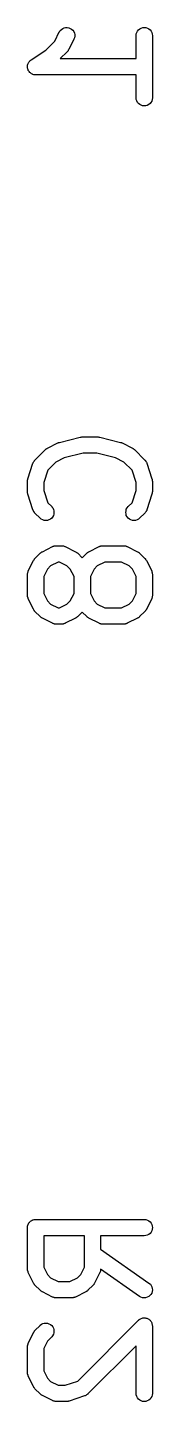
# Model space of a CAD drawing. Extents: x 0.4 to 23, y -16.1 to -0.4.
# Drawn here: x 14.4418 to 14.4871, y -4.3464 to -3.8492 of the extents above; entities that cross this region are included whole.
import ezdxf

# ---------------------------------------------------------------- set-up
doc = ezdxf.new("R2010")
doc.units = 0
doc.header["$MEASUREMENT"] = 0
doc.layers.add('BLACK', color=7, linetype='CONTINUOUS')

msp = doc.modelspace()

# ---------------------------------------------------------------- linework, layer by layer
at = {"layer": 'BLACK', "linetype": 'CONTINUOUS'}
for p, q in [((14.4517, -3.85418), (14.4533, -3.85086)), ((14.4533, -3.85086), (14.4534, -3.85083)), ((14.4534, -3.85083), (14.4537, -3.85034)), ((14.4537, -3.85034), (14.4541, -3.84993)), ((14.4541, -3.84993), (14.4546, -3.8496)), ((14.4546, -3.8496), (14.4551, -3.84937)), ((14.4551, -3.84937), (14.4556, -3.84925)), ((14.4556, -3.84925), (14.4562, -3.84924)), ((14.4562, -3.84924), (14.4568, -3.84934)), ((14.4568, -3.84934), (14.4573, -3.84955)), ((14.4573, -3.84955), (14.4578, -3.84986)), ((14.4578, -3.84986), (14.4582, -3.85026)), ((14.4582, -3.85026), (14.4586, -3.85073)), ((14.4586, -3.85073), (14.4588, -3.85126)), ((14.4588, -3.85297), (14.4586, -3.8535)), ((14.4588, -3.85126), (14.4589, -3.85182)), ((14.4589, -3.8524), (14.4588, -3.85297)), ((14.4589, -3.85182), (14.4589, -3.8524)), ((14.4812, -3.85157), (14.4814, -3.85102)), ((14.4812, -3.85214), (14.4812, -3.85157)), ((14.4812, -3.85218), (14.4812, -3.85214)), ((14.4812, -3.86048), (14.4812, -3.85218)), ((14.4814, -3.85102), (14.4817, -3.85052)), ((14.4817, -3.85052), (14.482, -3.85007)), ((14.482, -3.85007), (14.4825, -3.84971)), ((14.4825, -3.84971), (14.483, -3.84945)), ((14.483, -3.84945), (14.4836, -3.84928)), ((14.4836, -3.84928), (14.4841, -3.84923)), ((14.4841, -3.84923), (14.4847, -3.84929)), ((14.4847, -3.84929), (14.4853, -3.84946)), ((14.4853, -3.84946), (14.4858, -3.84974)), ((14.4858, -3.84974), (14.4862, -3.8501)), ((14.4862, -3.8501), (14.4866, -3.85055)), ((14.4866, -3.85055), (14.4868, -3.85106)), ((14.4868, -3.85106), (14.487, -3.85161)), ((14.487, -3.85161), (14.4871, -3.85218)), ((14.4871, -3.85218), (14.4871, -3.87468)), ((14.4431, -3.86098), (14.4485, -3.85739)), ((14.4485, -3.85739), (14.4517, -3.85418)), ((14.4562, -3.85802), (14.4537, -3.86048)), ((14.4563, -3.85789), (14.4562, -3.85802)), ((14.4564, -3.85777), (14.4563, -3.85789)), ((14.4565, -3.85767), (14.4564, -3.85777)), ((14.4566, -3.85758), (14.4565, -3.85767)), ((14.4567, -3.85729), (14.4566, -3.85743)), ((14.4566, -3.85743), (14.4566, -3.85758)), ((14.4568, -3.85725), (14.4567, -3.85729)), ((14.4586, -3.8535), (14.4568, -3.85725)), ((14.4418, -3.86284), (14.4419, -3.86256)), ((14.4418, -3.86313), (14.4418, -3.86284)), ((14.4418, -3.86284), (14.4418, -3.86284)), ((14.4418, -3.86284), (14.4418, -3.86284)), ((14.4419, -3.86256), (14.442, -3.86229)), ((14.442, -3.86229), (14.4422, -3.86204)), ((14.442, -3.86229), (14.442, -3.86229)), ((14.442, -3.86229), (14.442, -3.86229)), ((14.4422, -3.86204), (14.4423, -3.86179)), ((14.4423, -3.86178), (14.4425, -3.86157)), ((14.4423, -3.86179), (14.4423, -3.86178)), ((14.4423, -3.86178), (14.4423, -3.86178)), ((14.4425, -3.86157), (14.4427, -3.86134)), ((14.4427, -3.86134), (14.4429, -3.86117)), ((14.4427, -3.86134), (14.4427, -3.86134)), ((14.4427, -3.86134), (14.4427, -3.86134)), ((14.4429, -3.86117), (14.4431, -3.86098)), ((14.4537, -3.86048), (14.4812, -3.86048)), ((14.4418, -3.86341), (14.4418, -3.86313)), ((14.4418, -3.86342), (14.4418, -3.86341)), ((14.4418, -3.86341), (14.4418, -3.86341)), ((14.4418, -3.86371), (14.4418, -3.86342)), ((14.4418, -3.86399), (14.4418, -3.86371)), ((14.4419, -3.86425), (14.4418, -3.86399)), ((14.4418, -3.86399), (14.4418, -3.86399)), ((14.4418, -3.86399), (14.4418, -3.86399)), ((14.442, -3.86454), (14.4419, -3.86425)), ((14.4421, -3.8648), (14.442, -3.86454)), ((14.442, -3.86454), (14.442, -3.86454)), ((14.442, -3.86454), (14.442, -3.86454)), ((14.4423, -3.86505), (14.4421, -3.8648)), ((14.4425, -3.86529), (14.4423, -3.86505)), ((14.4423, -3.86505), (14.4423, -3.86505)), ((14.4423, -3.86505), (14.4423, -3.86505)), ((14.4426, -3.8655), (14.4425, -3.86529)), ((14.4429, -3.86569), (14.4426, -3.8655)), ((14.4426, -3.8655), (14.4426, -3.8655)), ((14.4426, -3.8655), (14.4426, -3.8655)), ((14.4431, -3.86587), (14.4429, -3.86569)), ((14.4433, -3.866), (14.4431, -3.86587)), ((14.4431, -3.86587), (14.4431, -3.86587)), ((14.4431, -3.86587), (14.4431, -3.86587)), ((14.4436, -3.86615), (14.4433, -3.866)), ((14.4438, -3.86623), (14.4436, -3.86615)), ((14.4436, -3.86615), (14.4436, -3.86615)), ((14.4436, -3.86615), (14.4436, -3.86615)), ((14.4441, -3.86632), (14.4438, -3.86623)), ((14.4444, -3.86635), (14.4441, -3.86632)), ((14.4441, -3.86632), (14.4441, -3.86632)), ((14.4441, -3.86632), (14.4441, -3.86632)), ((14.4447, -3.86639), (14.4444, -3.86635)), ((14.4812, -3.86639), (14.4447, -3.86639)), ((14.4447, -3.86639), (14.4447, -3.86639)), ((14.4447, -3.86639), (14.4447, -3.86639)), ((14.4447, -3.86639), (14.4447, -3.86639)), ((14.4447, -3.86639), (14.4447, -3.86639)), ((14.4812, -3.87468), (14.4812, -3.86639)), ((14.4812, -3.87526), (14.4812, -3.87468)), ((14.4814, -3.87581), (14.4812, -3.87526)), ((14.4817, -3.87632), (14.4814, -3.87581)), ((14.482, -3.87676), (14.4817, -3.87632)), ((14.4825, -3.87713), (14.482, -3.87676)), ((14.483, -3.8774), (14.4825, -3.87713)), ((14.4835, -3.87757), (14.483, -3.8774)), ((14.4841, -3.87763), (14.4835, -3.87757)), ((14.4847, -3.87758), (14.4841, -3.87763)), ((14.4852, -3.87742), (14.4847, -3.87758)), ((14.4857, -3.87715), (14.4852, -3.87742)), ((14.4862, -3.87679), (14.4857, -3.87715)), ((14.4865, -3.87635), (14.4862, -3.87679)), ((14.4868, -3.87584), (14.4865, -3.87635)), ((14.487, -3.8753), (14.4868, -3.87584)), ((14.4871, -3.87472), (14.487, -3.8753)), ((14.4871, -3.87468), (14.4871, -3.87472)), ((14.4445, -4.00574), (14.4483, -4.00199)), ((14.4483, -4.00196), (14.4484, -4.00186)), ((14.4483, -4.00199), (14.4483, -4.00196)), ((14.4484, -4.00186), (14.4486, -4.00174)), ((14.4486, -4.00174), (14.4487, -4.00168)), ((14.4487, -4.00168), (14.4488, -4.0016)), ((14.4488, -4.0016), (14.4489, -4.00152)), ((14.4489, -4.00152), (14.449, -4.00143)), ((14.449, -4.00143), (14.4528, -3.99956)), ((14.4528, -3.99954), (14.4529, -3.99953)), ((14.4528, -3.99956), (14.4528, -3.99954)), ((14.4528, -3.99954), (14.4528, -3.99954)), ((14.4529, -3.99953), (14.4531, -3.99944)), ((14.4531, -3.99944), (14.4534, -3.99934)), ((14.4534, -3.99934), (14.4609, -3.99746)), ((14.4534, -3.99934), (14.4534, -3.99934)), ((14.4534, -3.99934), (14.4534, -3.99934)), ((14.4609, -3.99745), (14.461, -3.99744)), ((14.4609, -3.99746), (14.4609, -3.99745)), ((14.461, -3.99743), (14.4613, -3.99741)), ((14.461, -3.99744), (14.461, -3.99743)), ((14.4613, -3.99741), (14.4615, -3.99738)), ((14.4615, -3.99738), (14.4616, -3.99738)), ((14.4616, -3.99738), (14.4616, -3.99737)), ((14.4616, -3.99737), (14.4672, -3.99737)), ((14.4672, -3.99737), (14.4673, -3.99737)), ((14.4673, -3.99737), (14.4673, -3.99738)), ((14.4673, -3.99738), (14.4674, -3.99738)), ((14.4674, -3.99738), (14.4676, -3.99741)), ((14.4676, -3.99741), (14.4679, -3.99744)), ((14.4679, -3.99744), (14.4679, -3.99745)), ((14.4679, -3.99745), (14.468, -3.99746)), ((14.468, -3.99746), (14.4755, -3.99934)), ((14.4755, -3.99934), (14.4755, -3.99935)), ((14.4755, -3.99935), (14.4755, -3.99935)), ((14.4755, -3.99935), (14.4755, -3.99935)), ((14.4755, -3.99935), (14.4758, -3.99945)), ((14.4758, -3.99945), (14.476, -3.99955)), ((14.476, -3.99955), (14.476, -3.99956)), ((14.476, -3.99956), (14.4761, -3.99956)), ((14.4761, -3.99956), (14.4798, -4.00143)), ((14.4798, -4.00143), (14.4798, -4.00145)), ((14.4798, -4.00145), (14.48, -4.00154)), ((14.48, -4.00154), (14.4801, -4.00162)), ((14.4801, -4.00162), (14.4802, -4.0017)), ((14.4802, -4.0017), (14.4803, -4.00177)), ((14.4803, -4.00177), (14.4804, -4.00188)), ((14.4804, -4.00188), (14.4806, -4.00199)), ((14.4806, -4.00199), (14.4843, -4.00574)), ((14.4419, -4.01252), (14.4438, -4.00689)), ((14.4438, -4.00685), (14.4439, -4.00677)), ((14.4438, -4.00689), (14.4438, -4.00685)), ((14.4439, -4.00669), (14.444, -4.00651)), ((14.4439, -4.00677), (14.4439, -4.00669)), ((14.444, -4.00651), (14.4441, -4.00633)), ((14.4441, -4.00626), (14.4442, -4.00618)), ((14.4441, -4.00633), (14.4441, -4.00626)), ((14.4442, -4.00618), (14.4443, -4.00603)), ((14.4443, -4.00603), (14.4444, -4.00586)), ((14.4444, -4.00586), (14.4445, -4.0058)), ((14.4445, -4.0058), (14.4445, -4.00574)), ((14.4521, -4.0065), (14.4492, -4.00942)), ((14.4551, -4.00499), (14.4521, -4.0065)), ((14.462, -4.00328), (14.4551, -4.00499)), ((14.4669, -4.00328), (14.462, -4.00328)), ((14.4737, -4.00499), (14.4669, -4.00328)), ((14.4767, -4.0065), (14.4737, -4.00499)), ((14.4797, -4.00942), (14.4767, -4.0065)), ((14.4843, -4.00574), (14.4844, -4.00577)), ((14.4844, -4.00577), (14.4844, -4.00583)), ((14.4844, -4.00583), (14.4845, -4.00589)), ((14.4845, -4.00589), (14.4846, -4.00606)), ((14.4846, -4.00606), (14.4847, -4.00622)), ((14.4847, -4.00622), (14.4848, -4.00629)), ((14.4848, -4.00629), (14.4848, -4.00637)), ((14.4848, -4.00637), (14.4849, -4.00655)), ((14.4849, -4.00655), (14.485, -4.00673)), ((14.485, -4.00673), (14.485, -4.00681)), ((14.485, -4.00681), (14.485, -4.00689)), ((14.485, -4.00689), (14.4869, -4.01252)), ((14.4492, -4.00942), (14.4477, -4.01393)), ((14.4812, -4.01393), (14.4797, -4.00942)), ((14.4418, -4.01296), (14.4419, -4.01284)), ((14.4418, -4.01308), (14.4418, -4.01296)), ((14.4418, -4.01324), (14.4418, -4.01308)), ((14.4418, -4.01341), (14.4418, -4.01324)), ((14.4418, -4.01345), (14.4418, -4.01341)), ((14.4418, -4.0172), (14.4418, -4.01345)), ((14.4418, -4.01736), (14.4418, -4.0172)), ((14.4419, -4.01268), (14.4419, -4.01252)), ((14.4419, -4.01284), (14.4419, -4.01268)), ((14.4477, -4.01393), (14.4477, -4.01672)), ((14.4477, -4.01672), (14.4492, -4.02123)), ((14.4797, -4.02123), (14.4812, -4.01672)), ((14.4812, -4.01672), (14.4812, -4.01393)), ((14.4869, -4.01252), (14.4869, -4.01255)), ((14.4869, -4.01255), (14.487, -4.01272)), ((14.487, -4.01272), (14.487, -4.01288)), ((14.487, -4.01288), (14.487, -4.013)), ((14.487, -4.013), (14.487, -4.01312)), ((14.487, -4.01312), (14.487, -4.01328)), ((14.487, -4.01328), (14.4871, -4.01345)), ((14.4871, -4.01345), (14.4871, -4.0172)), ((14.4871, -4.0172), (14.4871, -4.01724)), ((14.4418, -4.01753), (14.4418, -4.01736)), ((14.4418, -4.01765), (14.4418, -4.01753)), ((14.4418, -4.01777), (14.4418, -4.01765)), ((14.4419, -4.01793), (14.4418, -4.01777)), ((14.4419, -4.01809), (14.4419, -4.01793)), ((14.4419, -4.01813), (14.4419, -4.01809)), ((14.4438, -4.02376), (14.4419, -4.01813)), ((14.4492, -4.02123), (14.4506, -4.02261)), ((14.4783, -4.02261), (14.4797, -4.02123)), ((14.4869, -4.01813), (14.485, -4.02376)), ((14.487, -4.01781), (14.4869, -4.01797)), ((14.4869, -4.01797), (14.4869, -4.01813)), ((14.4871, -4.01724), (14.487, -4.01741)), ((14.487, -4.01741), (14.487, -4.01757)), ((14.487, -4.01757), (14.487, -4.01769)), ((14.487, -4.01769), (14.487, -4.01781)), ((14.4438, -4.02384), (14.4438, -4.02376)), ((14.4439, -4.02392), (14.4438, -4.02384)), ((14.444, -4.0241), (14.4439, -4.02392)), ((14.444, -4.02428), (14.444, -4.0241)), ((14.4441, -4.02435), (14.444, -4.02428)), ((14.4441, -4.02443), (14.4441, -4.02435)), ((14.4443, -4.02459), (14.4441, -4.02443)), ((14.4444, -4.02475), (14.4443, -4.02459)), ((14.4444, -4.02481), (14.4444, -4.02475)), ((14.4445, -4.02488), (14.4444, -4.02481)), ((14.4445, -4.02491), (14.4445, -4.02488)), ((14.4464, -4.02679), (14.4445, -4.02491)), ((14.4468, -4.02715), (14.4464, -4.02679)), ((14.4474, -4.02742), (14.4468, -4.02715)), ((14.4506, -4.0268), (14.4501, -4.02716)), ((14.4506, -4.02261), (14.4506, -4.02264)), ((14.4506, -4.02264), (14.451, -4.02309)), ((14.4509, -4.02636), (14.4506, -4.0268)), ((14.4512, -4.02585), (14.4509, -4.02636)), ((14.451, -4.02309), (14.4512, -4.0236)), ((14.4512, -4.0236), (14.4514, -4.02415)), ((14.4514, -4.0253), (14.4512, -4.02585)), ((14.4514, -4.02415), (14.4514, -4.02473)), ((14.4514, -4.02473), (14.4514, -4.0253)), ((14.4774, -4.02469), (14.4775, -4.02411)), ((14.4775, -4.02526), (14.4774, -4.02469)), ((14.4775, -4.02411), (14.4776, -4.02356)), ((14.4776, -4.02581), (14.4775, -4.02526)), ((14.4776, -4.02356), (14.4779, -4.02306)), ((14.4779, -4.02632), (14.4776, -4.02581)), ((14.4779, -4.02306), (14.4783, -4.02261)), ((14.4783, -4.02677), (14.4779, -4.02632)), ((14.4787, -4.02714), (14.4783, -4.02677)), ((14.4792, -4.02742), (14.4787, -4.02714)), ((14.4824, -4.02682), (14.482, -4.02717)), ((14.4843, -4.02491), (14.4824, -4.02679)), ((14.4824, -4.02679), (14.4824, -4.02682)), ((14.4844, -4.02484), (14.4843, -4.02491)), ((14.4846, -4.02462), (14.4844, -4.02479)), ((14.4844, -4.02479), (14.4844, -4.02484)), ((14.4847, -4.02447), (14.4846, -4.02462)), ((14.4848, -4.02432), (14.4847, -4.02439)), ((14.4847, -4.02439), (14.4847, -4.02447)), ((14.4849, -4.02414), (14.4848, -4.02432)), ((14.485, -4.02396), (14.4849, -4.02414)), ((14.485, -4.02376), (14.485, -4.0238)), ((14.485, -4.0238), (14.485, -4.02388)), ((14.485, -4.02388), (14.485, -4.02396)), ((14.4479, -4.02759), (14.4474, -4.02742)), ((14.4485, -4.02765), (14.4479, -4.02759)), ((14.4491, -4.0276), (14.4485, -4.02765)), ((14.4496, -4.02743), (14.4491, -4.0276)), ((14.4501, -4.02716), (14.4496, -4.02743)), ((14.4798, -4.02759), (14.4792, -4.02742)), ((14.4803, -4.02765), (14.4798, -4.02759)), ((14.4809, -4.0276), (14.4803, -4.02765)), ((14.4815, -4.02744), (14.4809, -4.0276)), ((14.482, -4.02717), (14.4815, -4.02744)), ((14.4472, -4.03893), (14.4509, -4.03706)), ((14.4509, -4.03706), (14.451, -4.03704)), ((14.451, -4.03701), (14.4511, -4.03697)), ((14.451, -4.03704), (14.451, -4.03701)), ((14.4511, -4.03697), (14.4513, -4.03691)), ((14.4513, -4.03691), (14.4515, -4.03684)), ((14.4515, -4.03684), (14.4516, -4.03682)), ((14.4516, -4.03682), (14.4517, -4.0368)), ((14.4517, -4.0368), (14.4519, -4.03678)), ((14.4519, -4.03678), (14.4521, -4.03675)), ((14.4521, -4.03675), (14.4522, -4.03675)), ((14.4522, -4.03675), (14.4522, -4.03674)), ((14.4522, -4.03674), (14.4541, -4.03674)), ((14.4541, -4.03674), (14.4542, -4.03674)), ((14.4542, -4.03674), (14.4542, -4.03675)), ((14.4542, -4.03675), (14.4543, -4.03675)), ((14.4543, -4.03675), (14.4545, -4.03679)), ((14.4545, -4.03679), (14.4547, -4.03681)), ((14.4547, -4.03681), (14.4548, -4.03683)), ((14.4548, -4.03683), (14.4549, -4.03685)), ((14.4549, -4.03685), (14.4551, -4.03692)), ((14.4551, -4.03692), (14.4553, -4.03698)), ((14.4553, -4.03698), (14.4554, -4.03702)), ((14.4554, -4.03702), (14.4554, -4.03706)), ((14.4554, -4.03706), (14.4592, -4.03893)), ((14.464, -4.03893), (14.4678, -4.03706)), ((14.4678, -4.03704), (14.4679, -4.03701)), ((14.4678, -4.03706), (14.4678, -4.03704)), ((14.4679, -4.03701), (14.468, -4.03697)), ((14.468, -4.03697), (14.4682, -4.03691)), ((14.4682, -4.03691), (14.4684, -4.03684)), ((14.4684, -4.03684), (14.4685, -4.03682)), ((14.4685, -4.0368), (14.4687, -4.03678)), ((14.4685, -4.03682), (14.4685, -4.0368)), ((14.4687, -4.03678), (14.4689, -4.03675)), ((14.4689, -4.03675), (14.469, -4.03675)), ((14.469, -4.03675), (14.4691, -4.03674)), ((14.4691, -4.03674), (14.4766, -4.03674)), ((14.4766, -4.03674), (14.4767, -4.03674)), ((14.4767, -4.03674), (14.4767, -4.03675)), ((14.4767, -4.03675), (14.4768, -4.03675)), ((14.4768, -4.03675), (14.477, -4.03679)), ((14.477, -4.03679), (14.4772, -4.03681)), ((14.4772, -4.03681), (14.4773, -4.03683)), ((14.4773, -4.03683), (14.4774, -4.03685)), ((14.4774, -4.03685), (14.4776, -4.03692)), ((14.4776, -4.03692), (14.4778, -4.03698)), ((14.4778, -4.03698), (14.4778, -4.03702)), ((14.4778, -4.03702), (14.4779, -4.03706)), ((14.4779, -4.03706), (14.4817, -4.03893)), ((14.444, -4.04209), (14.4441, -4.04195)), ((14.4441, -4.04195), (14.4442, -4.0418)), ((14.4442, -4.04171), (14.4443, -4.0416)), ((14.4442, -4.0418), (14.4442, -4.04171)), ((14.4443, -4.0416), (14.4444, -4.04149)), ((14.4444, -4.04149), (14.4445, -4.04136)), ((14.4445, -4.04136), (14.4464, -4.03948)), ((14.4464, -4.03945), (14.4466, -4.03935)), ((14.4464, -4.03948), (14.4464, -4.03945)), ((14.4466, -4.03935), (14.4467, -4.03924)), ((14.4467, -4.03924), (14.4468, -4.03917)), ((14.4468, -4.03917), (14.4469, -4.03909)), ((14.4469, -4.03909), (14.447, -4.03902)), ((14.447, -4.03902), (14.4472, -4.03893)), ((14.4592, -4.03893), (14.4592, -4.03895)), ((14.4592, -4.03895), (14.4594, -4.03904)), ((14.4594, -4.03904), (14.4595, -4.03912)), ((14.4595, -4.03912), (14.4596, -4.0392)), ((14.4596, -4.0392), (14.4597, -4.03926)), ((14.4597, -4.03926), (14.4598, -4.03938)), ((14.4598, -4.03938), (14.46, -4.03948)), ((14.46, -4.03948), (14.4616, -4.04114)), ((14.4616, -4.04114), (14.4633, -4.03948)), ((14.4633, -4.03945), (14.4634, -4.03935)), ((14.4633, -4.03948), (14.4633, -4.03945)), ((14.4634, -4.03935), (14.4636, -4.03924)), ((14.4636, -4.03924), (14.4637, -4.03917)), ((14.4637, -4.03917), (14.4638, -4.03909)), ((14.4638, -4.03909), (14.4639, -4.03902)), ((14.4639, -4.03902), (14.464, -4.03893)), ((14.4817, -4.03893), (14.4817, -4.03895)), ((14.4817, -4.03895), (14.4819, -4.03904)), ((14.4819, -4.03904), (14.482, -4.03912)), ((14.482, -4.03912), (14.4821, -4.0392)), ((14.4821, -4.0392), (14.4822, -4.03926)), ((14.4822, -4.03926), (14.4823, -4.03938)), ((14.4823, -4.03938), (14.4824, -4.03948)), ((14.4824, -4.03948), (14.4843, -4.04136)), ((14.4843, -4.04136), (14.4844, -4.04139)), ((14.4844, -4.04139), (14.4845, -4.04152)), ((14.4845, -4.04152), (14.4846, -4.04164)), ((14.4846, -4.04164), (14.4846, -4.04174)), ((14.4846, -4.04174), (14.4847, -4.04184)), ((14.4847, -4.04184), (14.4848, -4.04198)), ((14.4848, -4.04198), (14.4849, -4.04213)), ((14.4418, -4.04678), (14.4419, -4.04658)), ((14.4418, -4.04698), (14.4418, -4.04678)), ((14.4418, -4.04707), (14.4418, -4.04698)), ((14.4419, -4.04641), (14.442, -4.04622)), ((14.4419, -4.0465), (14.4419, -4.04641)), ((14.4419, -4.04658), (14.4419, -4.0465)), ((14.442, -4.04603), (14.4421, -4.04596)), ((14.442, -4.04622), (14.442, -4.04603)), ((14.4421, -4.04587), (14.444, -4.04213)), ((14.4421, -4.04596), (14.4421, -4.04587)), ((14.444, -4.04213), (14.444, -4.04209)), ((14.449, -4.04519), (14.4477, -4.04789)), ((14.4502, -4.044), (14.449, -4.04519)), ((14.4529, -4.04265), (14.4502, -4.044)), ((14.4534, -4.04265), (14.4529, -4.04265)), ((14.4561, -4.044), (14.4534, -4.04265)), ((14.4573, -4.04519), (14.4561, -4.044)), ((14.4587, -4.04789), (14.4573, -4.04519)), ((14.4659, -4.04519), (14.4646, -4.04789)), ((14.4671, -4.044), (14.4659, -4.04519)), ((14.4698, -4.04265), (14.4671, -4.044)), ((14.4759, -4.04265), (14.4698, -4.04265)), ((14.4786, -4.044), (14.4759, -4.04265)), ((14.4798, -4.04519), (14.4786, -4.044)), ((14.4812, -4.04789), (14.4798, -4.04519)), ((14.4849, -4.04213), (14.4868, -4.04587)), ((14.4868, -4.04587), (14.4868, -4.04591)), ((14.4868, -4.04591), (14.4868, -4.04599)), ((14.4868, -4.04599), (14.4868, -4.04607)), ((14.4868, -4.04607), (14.4869, -4.04626)), ((14.4869, -4.04626), (14.487, -4.04645)), ((14.487, -4.04645), (14.487, -4.04654)), ((14.487, -4.04654), (14.487, -4.04662)), ((14.487, -4.04662), (14.487, -4.04682)), ((14.487, -4.04682), (14.4871, -4.04702)), ((14.4871, -4.04702), (14.4871, -4.04711)), ((14.4418, -4.04715), (14.4418, -4.04707)), ((14.4418, -4.0472), (14.4418, -4.04715)), ((14.4418, -4.05469), (14.4418, -4.0472)), ((14.4477, -4.04789), (14.4477, -4.054)), ((14.4587, -4.054), (14.4587, -4.04789)), ((14.4646, -4.04789), (14.4646, -4.054)), ((14.4812, -4.054), (14.4812, -4.04789)), ((14.4871, -4.04711), (14.4871, -4.0472)), ((14.4871, -4.0472), (14.4871, -4.05469)), ((14.4418, -4.05478), (14.4418, -4.05469)), ((14.4418, -4.05487), (14.4418, -4.05478)), ((14.4418, -4.05507), (14.4418, -4.05487)), ((14.4418, -4.05527), (14.4418, -4.05507)), ((14.4419, -4.05535), (14.4418, -4.05527)), ((14.4419, -4.05544), (14.4419, -4.05535)), ((14.442, -4.05563), (14.4419, -4.05544)), ((14.442, -4.05582), (14.442, -4.05563)), ((14.4421, -4.0559), (14.442, -4.05582)), ((14.4421, -4.05598), (14.4421, -4.0559)), ((14.4421, -4.05601), (14.4421, -4.05598)), ((14.444, -4.05976), (14.4421, -4.05601)), ((14.4477, -4.054), (14.449, -4.05669)), ((14.449, -4.05669), (14.4502, -4.05789)), ((14.4561, -4.05789), (14.4573, -4.05669)), ((14.4573, -4.05669), (14.4587, -4.054)), ((14.4646, -4.054), (14.4659, -4.05669)), ((14.4659, -4.05669), (14.4671, -4.05789)), ((14.4786, -4.05789), (14.4798, -4.05669)), ((14.4798, -4.05669), (14.4812, -4.054)), ((14.4868, -4.05601), (14.4849, -4.05976)), ((14.4869, -4.05567), (14.4868, -4.05586)), ((14.4868, -4.05586), (14.4868, -4.05593)), ((14.4868, -4.05593), (14.4868, -4.05601)), ((14.487, -4.05548), (14.4869, -4.05567)), ((14.4871, -4.05491), (14.487, -4.05511)), ((14.487, -4.05511), (14.487, -4.05531)), ((14.487, -4.05531), (14.487, -4.05539)), ((14.487, -4.05539), (14.487, -4.05548)), ((14.4871, -4.05469), (14.4871, -4.05474)), ((14.4871, -4.05474), (14.4871, -4.05482)), ((14.4871, -4.05482), (14.4871, -4.05491)), ((14.4441, -4.05991), (14.444, -4.05976)), ((14.4441, -4.06005), (14.4441, -4.05991)), ((14.4442, -4.06015), (14.4441, -4.06005)), ((14.4443, -4.06025), (14.4442, -4.06015)), ((14.4444, -4.06037), (14.4443, -4.06025)), ((14.4445, -4.0605), (14.4444, -4.06037)), ((14.4445, -4.06053), (14.4445, -4.0605)), ((14.4464, -4.06241), (14.4445, -4.06053)), ((14.4502, -4.05789), (14.4529, -4.05924)), ((14.4529, -4.05924), (14.4534, -4.05924)), ((14.4534, -4.05924), (14.4561, -4.05789)), ((14.4616, -4.06074), (14.46, -4.06241)), ((14.4633, -4.06241), (14.4616, -4.06074)), ((14.4671, -4.05789), (14.4698, -4.05924)), ((14.4698, -4.05924), (14.4759, -4.05924)), ((14.4759, -4.05924), (14.4786, -4.05789)), ((14.4843, -4.06053), (14.4824, -4.06241)), ((14.4844, -4.0604), (14.4843, -4.06053)), ((14.4845, -4.06028), (14.4844, -4.0604)), ((14.4846, -4.06018), (14.4845, -4.06028)), ((14.4847, -4.06009), (14.4846, -4.06018)), ((14.4848, -4.05994), (14.4847, -4.06009)), ((14.4849, -4.0598), (14.4848, -4.05994)), ((14.4849, -4.05976), (14.4849, -4.0598)), ((14.4465, -4.06251), (14.4464, -4.06241)), ((14.4466, -4.06263), (14.4465, -4.06251)), ((14.4468, -4.06269), (14.4466, -4.06263)), ((14.4468, -4.06277), (14.4468, -4.06269)), ((14.447, -4.06285), (14.4468, -4.06277)), ((14.4471, -4.06294), (14.447, -4.06285)), ((14.4472, -4.06296), (14.4471, -4.06294)), ((14.4509, -4.06483), (14.4472, -4.06296)), ((14.451, -4.06487), (14.4509, -4.06483)), ((14.4511, -4.06491), (14.451, -4.06487)), ((14.4513, -4.06497), (14.4511, -4.06491)), ((14.4515, -4.06504), (14.4513, -4.06497)), ((14.4515, -4.06506), (14.4515, -4.06504)), ((14.4516, -4.06508), (14.4515, -4.06506)), ((14.4518, -4.0651), (14.4516, -4.06508)), ((14.452, -4.06514), (14.4518, -4.0651)), ((14.4521, -4.06514), (14.452, -4.06514)), ((14.4522, -4.06515), (14.4521, -4.06514)), ((14.4541, -4.06515), (14.4522, -4.06515)), ((14.4522, -4.06515), (14.4522, -4.06515)), ((14.4542, -4.06514), (14.4541, -4.06515)), ((14.4543, -4.06514), (14.4542, -4.06514)), ((14.4545, -4.06511), (14.4543, -4.06514)), ((14.4547, -4.06509), (14.4545, -4.06511)), ((14.4548, -4.06506), (14.4547, -4.06509)), ((14.4549, -4.06505), (14.4548, -4.06506)), ((14.455, -4.06498), (14.4549, -4.06505)), ((14.4552, -4.06492), (14.455, -4.06498)), ((14.4553, -4.06488), (14.4552, -4.06492)), ((14.4554, -4.06485), (14.4553, -4.06488)), ((14.4592, -4.06296), (14.4554, -4.06483)), ((14.4554, -4.06483), (14.4554, -4.06485)), ((14.4593, -4.06287), (14.4592, -4.06296)), ((14.4595, -4.0628), (14.4593, -4.06287)), ((14.4596, -4.06272), (14.4595, -4.0628)), ((14.4597, -4.06265), (14.4596, -4.06272)), ((14.4598, -4.06254), (14.4597, -4.06265)), ((14.4599, -4.06244), (14.4598, -4.06254)), ((14.46, -4.06241), (14.4599, -4.06244)), ((14.4634, -4.06251), (14.4633, -4.06241)), ((14.4635, -4.06263), (14.4634, -4.06251)), ((14.4636, -4.06269), (14.4635, -4.06263)), ((14.4637, -4.06277), (14.4636, -4.06269)), ((14.4639, -4.06285), (14.4637, -4.06277)), ((14.464, -4.06294), (14.4639, -4.06285)), ((14.464, -4.06296), (14.464, -4.06294)), ((14.4678, -4.06483), (14.464, -4.06296)), ((14.4679, -4.06487), (14.4678, -4.06483)), ((14.4679, -4.06491), (14.4679, -4.06487)), ((14.4681, -4.06497), (14.4679, -4.06491)), ((14.4683, -4.06504), (14.4681, -4.06497)), ((14.4684, -4.06506), (14.4683, -4.06504)), ((14.4685, -4.06508), (14.4684, -4.06506)), ((14.4687, -4.0651), (14.4685, -4.06508)), ((14.4689, -4.06514), (14.4687, -4.0651)), ((14.469, -4.06514), (14.4689, -4.06514)), ((14.4691, -4.06515), (14.469, -4.06514)), ((14.4766, -4.06515), (14.4691, -4.06515)), ((14.4691, -4.06515), (14.4691, -4.06515)), ((14.4767, -4.06514), (14.4766, -4.06515)), ((14.4768, -4.06514), (14.4767, -4.06514)), ((14.477, -4.06511), (14.4768, -4.06514)), ((14.4772, -4.06509), (14.477, -4.06511)), ((14.4773, -4.06506), (14.4772, -4.06509)), ((14.4774, -4.06505), (14.4773, -4.06506)), ((14.4775, -4.06498), (14.4774, -4.06505)), ((14.4777, -4.06492), (14.4775, -4.06498)), ((14.4778, -4.06488), (14.4777, -4.06492)), ((14.4779, -4.06485), (14.4778, -4.06488)), ((14.4817, -4.06296), (14.4779, -4.06483)), ((14.4779, -4.06483), (14.4779, -4.06485)), ((14.4818, -4.06287), (14.4817, -4.06296)), ((14.482, -4.0628), (14.4818, -4.06287)), ((14.4821, -4.06272), (14.482, -4.0628)), ((14.4822, -4.06265), (14.4821, -4.06272)), ((14.4823, -4.06254), (14.4822, -4.06265)), ((14.4824, -4.06244), (14.4823, -4.06254)), ((14.4824, -4.06241), (14.4824, -4.06244)), ((14.4436, -4.28072), (14.4439, -4.28064)), ((14.4439, -4.28064), (14.4442, -4.28056)), ((14.4442, -4.28056), (14.4445, -4.28054)), ((14.4442, -4.28056), (14.4442, -4.28056)), ((14.4442, -4.28056), (14.4442, -4.28056)), ((14.4445, -4.28054), (14.4447, -4.28051)), ((14.4447, -4.28051), (14.4841, -4.28051)), ((14.4841, -4.28051), (14.4842, -4.28051)), ((14.4842, -4.28051), (14.4847, -4.28057)), ((14.4847, -4.28057), (14.4853, -4.28075)), ((14.4418, -4.28287), (14.4419, -4.28286)), ((14.4418, -4.28314), (14.4418, -4.28287)), ((14.4418, -4.28342), (14.4418, -4.28314)), ((14.4418, -4.28344), (14.4418, -4.28342)), ((14.4418, -4.28346), (14.4418, -4.28344)), ((14.4418, -4.28344), (14.4418, -4.28344)), ((14.4418, -4.28344), (14.4418, -4.28344)), ((14.4418, -4.29846), (14.4418, -4.28346)), ((14.4419, -4.28258), (14.442, -4.28232)), ((14.4419, -4.28285), (14.4419, -4.28258)), ((14.4419, -4.28286), (14.4419, -4.28285)), ((14.442, -4.2823), (14.4422, -4.28205)), ((14.442, -4.28231), (14.442, -4.2823)), ((14.442, -4.28232), (14.442, -4.28231)), ((14.4422, -4.28205), (14.4423, -4.28181)), ((14.4423, -4.28179), (14.4425, -4.28158)), ((14.4423, -4.2818), (14.4423, -4.28179)), ((14.4423, -4.28181), (14.4423, -4.2818)), ((14.4425, -4.28158), (14.4427, -4.28137)), ((14.4427, -4.28135), (14.4429, -4.28118)), ((14.4427, -4.28136), (14.4427, -4.28135)), ((14.4427, -4.28137), (14.4427, -4.28136)), ((14.4429, -4.28118), (14.4431, -4.281)), ((14.4431, -4.28099), (14.4434, -4.28086)), ((14.4431, -4.281), (14.4431, -4.28099)), ((14.4431, -4.281), (14.4431, -4.281)), ((14.4434, -4.28086), (14.4436, -4.28073)), ((14.4436, -4.28073), (14.4436, -4.28072)), ((14.4436, -4.28073), (14.4436, -4.28073)), ((14.4853, -4.28075), (14.4858, -4.28102)), ((14.4862, -4.28556), (14.4857, -4.28592)), ((14.4858, -4.28102), (14.4862, -4.28139)), ((14.4862, -4.28139), (14.4866, -4.28184)), ((14.4866, -4.28511), (14.4862, -4.28556)), ((14.4866, -4.28184), (14.4868, -4.28235)), ((14.4868, -4.28461), (14.4866, -4.28511)), ((14.4868, -4.28235), (14.487, -4.28291)), ((14.487, -4.28405), (14.4868, -4.28461)), ((14.487, -4.28291), (14.4871, -4.28348)), ((14.4871, -4.28348), (14.487, -4.28405)), ((14.4477, -4.28641), (14.4477, -4.29776)), ((14.4624, -4.28641), (14.4477, -4.28641)), ((14.4624, -4.29776), (14.4624, -4.28641)), ((14.4841, -4.28641), (14.4683, -4.28641)), ((14.4683, -4.28641), (14.4683, -4.2913)), ((14.4847, -4.28636), (14.4841, -4.28641)), ((14.4852, -4.28619), (14.4847, -4.28636)), ((14.4857, -4.28592), (14.4852, -4.28619)), ((14.4683, -4.2913), (14.4858, -4.30354)), ((14.4418, -4.29855), (14.4418, -4.29846)), ((14.4418, -4.29863), (14.4418, -4.29855)), ((14.4418, -4.29883), (14.4418, -4.29863)), ((14.4418, -4.29903), (14.4418, -4.29883)), ((14.4419, -4.29912), (14.4418, -4.29903)), ((14.4419, -4.2992), (14.4419, -4.29912)), ((14.442, -4.29939), (14.4419, -4.2992)), ((14.442, -4.29958), (14.442, -4.29939)), ((14.4421, -4.29966), (14.442, -4.29958)), ((14.4421, -4.29974), (14.4421, -4.29966)), ((14.4421, -4.29978), (14.4421, -4.29974)), ((14.444, -4.30353), (14.4421, -4.29978)), ((14.4477, -4.29776), (14.449, -4.30046)), ((14.449, -4.30046), (14.4502, -4.30166)), ((14.4599, -4.30166), (14.4611, -4.30046)), ((14.4611, -4.30046), (14.4624, -4.29776)), ((14.468, -4.29978), (14.4661, -4.30353)), ((14.4681, -4.29962), (14.468, -4.2997)), ((14.468, -4.2997), (14.468, -4.29978)), ((14.4682, -4.29924), (14.4681, -4.29943)), ((14.4681, -4.29943), (14.4681, -4.29962)), ((14.4683, -4.29907), (14.4682, -4.29916)), ((14.4682, -4.29916), (14.4682, -4.29924)), ((14.4824, -4.30838), (14.4683, -4.29851)), ((14.4683, -4.29851), (14.4683, -4.29859)), ((14.4683, -4.29859), (14.4683, -4.29867)), ((14.4683, -4.29867), (14.4683, -4.29887)), ((14.4683, -4.29887), (14.4683, -4.29907)), ((14.4441, -4.30367), (14.444, -4.30353)), ((14.4441, -4.30382), (14.4441, -4.30367)), ((14.4442, -4.30391), (14.4441, -4.30382)), ((14.4443, -4.30402), (14.4442, -4.30391)), ((14.4444, -4.30414), (14.4443, -4.30402)), ((14.4445, -4.30427), (14.4444, -4.30414)), ((14.4445, -4.3043), (14.4445, -4.30427)), ((14.4464, -4.30617), (14.4445, -4.3043)), ((14.4502, -4.30166), (14.4529, -4.30301)), ((14.4529, -4.30301), (14.4572, -4.30301)), ((14.4572, -4.30301), (14.4599, -4.30166)), ((14.4656, -4.3043), (14.4637, -4.30617)), ((14.4657, -4.30417), (14.4656, -4.3043)), ((14.4658, -4.30405), (14.4657, -4.30417)), ((14.4659, -4.30395), (14.4658, -4.30405)), ((14.466, -4.30371), (14.4659, -4.30385)), ((14.4659, -4.30385), (14.4659, -4.30395)), ((14.4661, -4.30357), (14.466, -4.30371)), ((14.4661, -4.30353), (14.4661, -4.30357)), ((14.4858, -4.30354), (14.4858, -4.30356)), ((14.4858, -4.30356), (14.4863, -4.30394)), ((14.4863, -4.30394), (14.4866, -4.3044)), ((14.4866, -4.3044), (14.4869, -4.30492)), ((14.4869, -4.30492), (14.487, -4.30548)), ((14.487, -4.30548), (14.4871, -4.30605)), ((14.4465, -4.30628), (14.4464, -4.30617)), ((14.4466, -4.30639), (14.4465, -4.30628)), ((14.4468, -4.30646), (14.4466, -4.30639)), ((14.4468, -4.30654), (14.4468, -4.30646)), ((14.447, -4.30662), (14.4468, -4.30654)), ((14.4471, -4.30671), (14.447, -4.30662)), ((14.4472, -4.30672), (14.4471, -4.30671)), ((14.4509, -4.3086), (14.4472, -4.30672)), ((14.451, -4.30863), (14.4509, -4.3086)), ((14.4511, -4.30867), (14.451, -4.30863)), ((14.4513, -4.30873), (14.4511, -4.30867)), ((14.4515, -4.30881), (14.4513, -4.30873)), ((14.4515, -4.30882), (14.4515, -4.30881)), ((14.4516, -4.30885), (14.4515, -4.30882)), ((14.4518, -4.30887), (14.4516, -4.30885)), ((14.452, -4.3089), (14.4518, -4.30887)), ((14.4521, -4.3089), (14.452, -4.3089)), ((14.4522, -4.30891), (14.4521, -4.3089)), ((14.4579, -4.30891), (14.4522, -4.30891)), ((14.4522, -4.30891), (14.4522, -4.30891)), ((14.458, -4.30891), (14.4579, -4.3089)), ((14.4579, -4.3089), (14.4579, -4.30891)), ((14.4582, -4.30887), (14.458, -4.30891)), ((14.4584, -4.30885), (14.4582, -4.30887)), ((14.4585, -4.30883), (14.4584, -4.30885)), ((14.4586, -4.30882), (14.4585, -4.30883)), ((14.4588, -4.30875), (14.4586, -4.30882)), ((14.459, -4.30869), (14.4588, -4.30875)), ((14.4591, -4.30865), (14.459, -4.30869)), ((14.4592, -4.3086), (14.4591, -4.30862)), ((14.4591, -4.30862), (14.4591, -4.30865)), ((14.4629, -4.30672), (14.4592, -4.3086)), ((14.4631, -4.30664), (14.4629, -4.30672)), ((14.4632, -4.30656), (14.4631, -4.30664)), ((14.4633, -4.30648), (14.4632, -4.30656)), ((14.4634, -4.30642), (14.4633, -4.30648)), ((14.4635, -4.3063), (14.4634, -4.30642)), ((14.4637, -4.3062), (14.4635, -4.3063)), ((14.4637, -4.30617), (14.4637, -4.3062)), ((14.4829, -4.30866), (14.4824, -4.30838)), ((14.4835, -4.30884), (14.4829, -4.30866)), ((14.484, -4.30891), (14.4835, -4.30884)), ((14.4846, -4.30887), (14.484, -4.30891)), ((14.4852, -4.30871), (14.4846, -4.30887)), ((14.4857, -4.30846), (14.4852, -4.30871)), ((14.4861, -4.3081), (14.4857, -4.30846)), ((14.4865, -4.30767), (14.4861, -4.3081)), ((14.4868, -4.30717), (14.4865, -4.30767)), ((14.487, -4.30662), (14.4868, -4.30717)), ((14.4871, -4.30605), (14.487, -4.30662)), ((14.4445, -4.32074), (14.4464, -4.31887)), ((14.4464, -4.31884), (14.4469, -4.31848)), ((14.4464, -4.31887), (14.4464, -4.31884)), ((14.4469, -4.31848), (14.4474, -4.31821)), ((14.4474, -4.31821), (14.4479, -4.31805)), ((14.4479, -4.31805), (14.4485, -4.318)), ((14.4485, -4.318), (14.4491, -4.31807)), ((14.4491, -4.31807), (14.4496, -4.31824)), ((14.4496, -4.31824), (14.4501, -4.31851)), ((14.4501, -4.31851), (14.4506, -4.31888)), ((14.4506, -4.31888), (14.451, -4.31933)), ((14.451, -4.31933), (14.4512, -4.31984)), ((14.4512, -4.31984), (14.4514, -4.32039)), ((14.4514, -4.32039), (14.4514, -4.32097)), ((14.46, -4.339), (14.482, -4.31699)), ((14.482, -4.31697), (14.4821, -4.31696)), ((14.482, -4.31699), (14.482, -4.31697)), ((14.482, -4.31697), (14.482, -4.31697)), ((14.482, -4.31697), (14.482, -4.31697)), ((14.4821, -4.31696), (14.4823, -4.31679)), ((14.4823, -4.31679), (14.4825, -4.31661)), ((14.4825, -4.3166), (14.4828, -4.31647)), ((14.4825, -4.31661), (14.4825, -4.3166)), ((14.4825, -4.31661), (14.4825, -4.31661)), ((14.4828, -4.31647), (14.483, -4.31634)), ((14.483, -4.31634), (14.4833, -4.31626)), ((14.483, -4.31634), (14.483, -4.31634)), ((14.483, -4.31634), (14.483, -4.31634)), ((14.4833, -4.31626), (14.4836, -4.31618)), ((14.4836, -4.31618), (14.4839, -4.31615)), ((14.4836, -4.31618), (14.4836, -4.31618)), ((14.4836, -4.31618), (14.4836, -4.31618)), ((14.4839, -4.31615), (14.4841, -4.31613)), ((14.4841, -4.31613), (14.4841, -4.31613)), ((14.4841, -4.31613), (14.4844, -4.31616)), ((14.4841, -4.31613), (14.4841, -4.31613)), ((14.4844, -4.31616), (14.4847, -4.31619)), ((14.4847, -4.31619), (14.4847, -4.31619)), ((14.4847, -4.31619), (14.4847, -4.31619)), ((14.4847, -4.31619), (14.485, -4.31628)), ((14.485, -4.31628), (14.4853, -4.31636)), ((14.4853, -4.31636), (14.4853, -4.31636)), ((14.4853, -4.31636), (14.4853, -4.31636)), ((14.4853, -4.31636), (14.4855, -4.3165)), ((14.4855, -4.3165), (14.4858, -4.31663)), ((14.4858, -4.31663), (14.4858, -4.31664)), ((14.4858, -4.31664), (14.4858, -4.31664)), ((14.4858, -4.31664), (14.486, -4.31682)), ((14.486, -4.31682), (14.4862, -4.317)), ((14.4862, -4.317), (14.4862, -4.317)), ((14.4862, -4.317), (14.4862, -4.31701)), ((14.4862, -4.31701), (14.4864, -4.31723)), ((14.4864, -4.31723), (14.4866, -4.31745)), ((14.4866, -4.31745), (14.4866, -4.31745)), ((14.4866, -4.31745), (14.4866, -4.31746)), ((14.4866, -4.31746), (14.4867, -4.31771)), ((14.4867, -4.31771), (14.4868, -4.31796)), ((14.4868, -4.31796), (14.4868, -4.31796)), ((14.4868, -4.31796), (14.4868, -4.31797)), ((14.4868, -4.31797), (14.4869, -4.31824)), ((14.4869, -4.31824), (14.487, -4.31851)), ((14.487, -4.31851), (14.487, -4.31851)), ((14.487, -4.31851), (14.487, -4.31852)), ((14.487, -4.31852), (14.487, -4.3188)), ((14.487, -4.3188), (14.4871, -4.31908)), ((14.4871, -4.31908), (14.4871, -4.34345)), ((14.442, -4.32542), (14.4421, -4.32534)), ((14.442, -4.32561), (14.442, -4.32542)), ((14.4421, -4.32526), (14.444, -4.32151)), ((14.4421, -4.32534), (14.4421, -4.32526)), ((14.444, -4.32147), (14.4441, -4.32133)), ((14.444, -4.32151), (14.444, -4.32147)), ((14.4441, -4.32133), (14.4442, -4.32119)), ((14.4442, -4.32109), (14.4443, -4.32099)), ((14.4442, -4.32119), (14.4442, -4.32109)), ((14.4443, -4.32099), (14.4444, -4.32087)), ((14.4444, -4.32087), (14.4445, -4.32074)), ((14.449, -4.32458), (14.4477, -4.32728)), ((14.4506, -4.32304), (14.449, -4.32458)), ((14.4509, -4.3226), (14.4506, -4.32304)), ((14.4512, -4.32209), (14.4509, -4.3226)), ((14.4514, -4.32154), (14.4512, -4.32209)), ((14.4514, -4.32097), (14.4514, -4.32154)), ((14.4418, -4.32617), (14.4419, -4.32597)), ((14.4418, -4.32637), (14.4418, -4.32617)), ((14.4418, -4.32645), (14.4418, -4.32637)), ((14.4418, -4.32654), (14.4418, -4.32645)), ((14.4418, -4.32658), (14.4418, -4.32654)), ((14.4418, -4.33595), (14.4418, -4.32658)), ((14.4419, -4.3258), (14.442, -4.32561)), ((14.4419, -4.32588), (14.4419, -4.3258)), ((14.4419, -4.32597), (14.4419, -4.32588)), ((14.4477, -4.32728), (14.4477, -4.33526)), ((14.4812, -4.32621), (14.4637, -4.34367)), ((14.4812, -4.34345), (14.4812, -4.32621)), ((14.4477, -4.33526), (14.449, -4.33795)), ((14.4418, -4.33604), (14.4418, -4.33595)), ((14.4418, -4.33613), (14.4418, -4.33604)), ((14.4418, -4.33633), (14.4418, -4.33613)), ((14.4418, -4.33653), (14.4418, -4.33633)), ((14.4419, -4.33661), (14.4418, -4.33653)), ((14.4419, -4.3367), (14.4419, -4.33661)), ((14.442, -4.33689), (14.4419, -4.3367)), ((14.442, -4.33708), (14.442, -4.33689)), ((14.4421, -4.33716), (14.442, -4.33708)), ((14.4421, -4.33724), (14.4421, -4.33716)), ((14.4421, -4.33727), (14.4421, -4.33724)), ((14.444, -4.34102), (14.4421, -4.33727)), ((14.449, -4.33795), (14.4502, -4.33915)), ((14.4502, -4.33915), (14.4529, -4.3405)), ((14.4555, -4.3405), (14.46, -4.339)), ((14.4441, -4.34116), (14.444, -4.34102)), ((14.4441, -4.34131), (14.4441, -4.34116)), ((14.4442, -4.34141), (14.4441, -4.34131)), ((14.4443, -4.34151), (14.4442, -4.34141)), ((14.4444, -4.34163), (14.4443, -4.34151)), ((14.4445, -4.34176), (14.4444, -4.34163)), ((14.4445, -4.34179), (14.4445, -4.34176)), ((14.4464, -4.34367), (14.4445, -4.34179)), ((14.4465, -4.34377), (14.4464, -4.34367)), ((14.4466, -4.34389), (14.4465, -4.34377)), ((14.4468, -4.34395), (14.4466, -4.34389)), ((14.4468, -4.34403), (14.4468, -4.34395)), ((14.447, -4.34411), (14.4468, -4.34403)), ((14.4471, -4.3442), (14.447, -4.34411)), ((14.4472, -4.34422), (14.4471, -4.3442)), ((14.4509, -4.34609), (14.4472, -4.34422)), ((14.4529, -4.3405), (14.4555, -4.3405)), ((14.4625, -4.34438), (14.4569, -4.34625)), ((14.4626, -4.34434), (14.4625, -4.34438)), ((14.4627, -4.34432), (14.4626, -4.34434)), ((14.4629, -4.34423), (14.4627, -4.34432)), ((14.4631, -4.34415), (14.4629, -4.34423)), ((14.4632, -4.34405), (14.4631, -4.34409)), ((14.4631, -4.34409), (14.4631, -4.34415)), ((14.4634, -4.34393), (14.4632, -4.34405)), ((14.4635, -4.34381), (14.4634, -4.34393)), ((14.4636, -4.34375), (14.4635, -4.34381)), ((14.4637, -4.3437), (14.4636, -4.34375)), ((14.4637, -4.34367), (14.4637, -4.3437)), ((14.4812, -4.34403), (14.4812, -4.34345)), ((14.4814, -4.34458), (14.4812, -4.34403)), ((14.4817, -4.34509), (14.4814, -4.34458)), ((14.482, -4.34553), (14.4817, -4.34509)), ((14.4865, -4.34512), (14.4862, -4.34556)), ((14.4868, -4.34462), (14.4865, -4.34512)), ((14.487, -4.34407), (14.4868, -4.34462)), ((14.4871, -4.34349), (14.487, -4.34407)), ((14.4871, -4.34345), (14.4871, -4.34349)), ((14.451, -4.34613), (14.4509, -4.34609)), ((14.4511, -4.34617), (14.451, -4.34613)), ((14.4513, -4.34623), (14.4511, -4.34617)), ((14.4515, -4.3463), (14.4513, -4.34623)), ((14.4515, -4.34632), (14.4515, -4.3463)), ((14.4516, -4.34634), (14.4515, -4.34632)), ((14.4518, -4.34636), (14.4516, -4.34634)), ((14.452, -4.3464), (14.4518, -4.34636)), ((14.4521, -4.3464), (14.452, -4.3464)), ((14.4522, -4.34641), (14.4521, -4.3464)), ((14.456, -4.34641), (14.4522, -4.34641)), ((14.4522, -4.34641), (14.4522, -4.34641)), ((14.4562, -4.34639), (14.456, -4.34641)), ((14.4563, -4.34639), (14.4562, -4.34639)), ((14.4564, -4.34636), (14.4563, -4.34639)), ((14.4566, -4.34635), (14.4564, -4.34636)), ((14.4567, -4.3463), (14.4566, -4.34635)), ((14.4569, -4.34627), (14.4567, -4.3463)), ((14.4569, -4.34625), (14.4569, -4.34627)), ((14.4825, -4.3459), (14.482, -4.34553)), ((14.483, -4.34618), (14.4825, -4.3459)), ((14.4835, -4.34635), (14.483, -4.34618)), ((14.4841, -4.34641), (14.4835, -4.34635)), ((14.4847, -4.34635), (14.4841, -4.34641)), ((14.4852, -4.34619), (14.4847, -4.34635)), ((14.4857, -4.34592), (14.4852, -4.34619)), ((14.4862, -4.34556), (14.4857, -4.34592))]:
    msp.add_line(p, q, dxfattribs=at)

doc.saveas('drawing.dxf')
